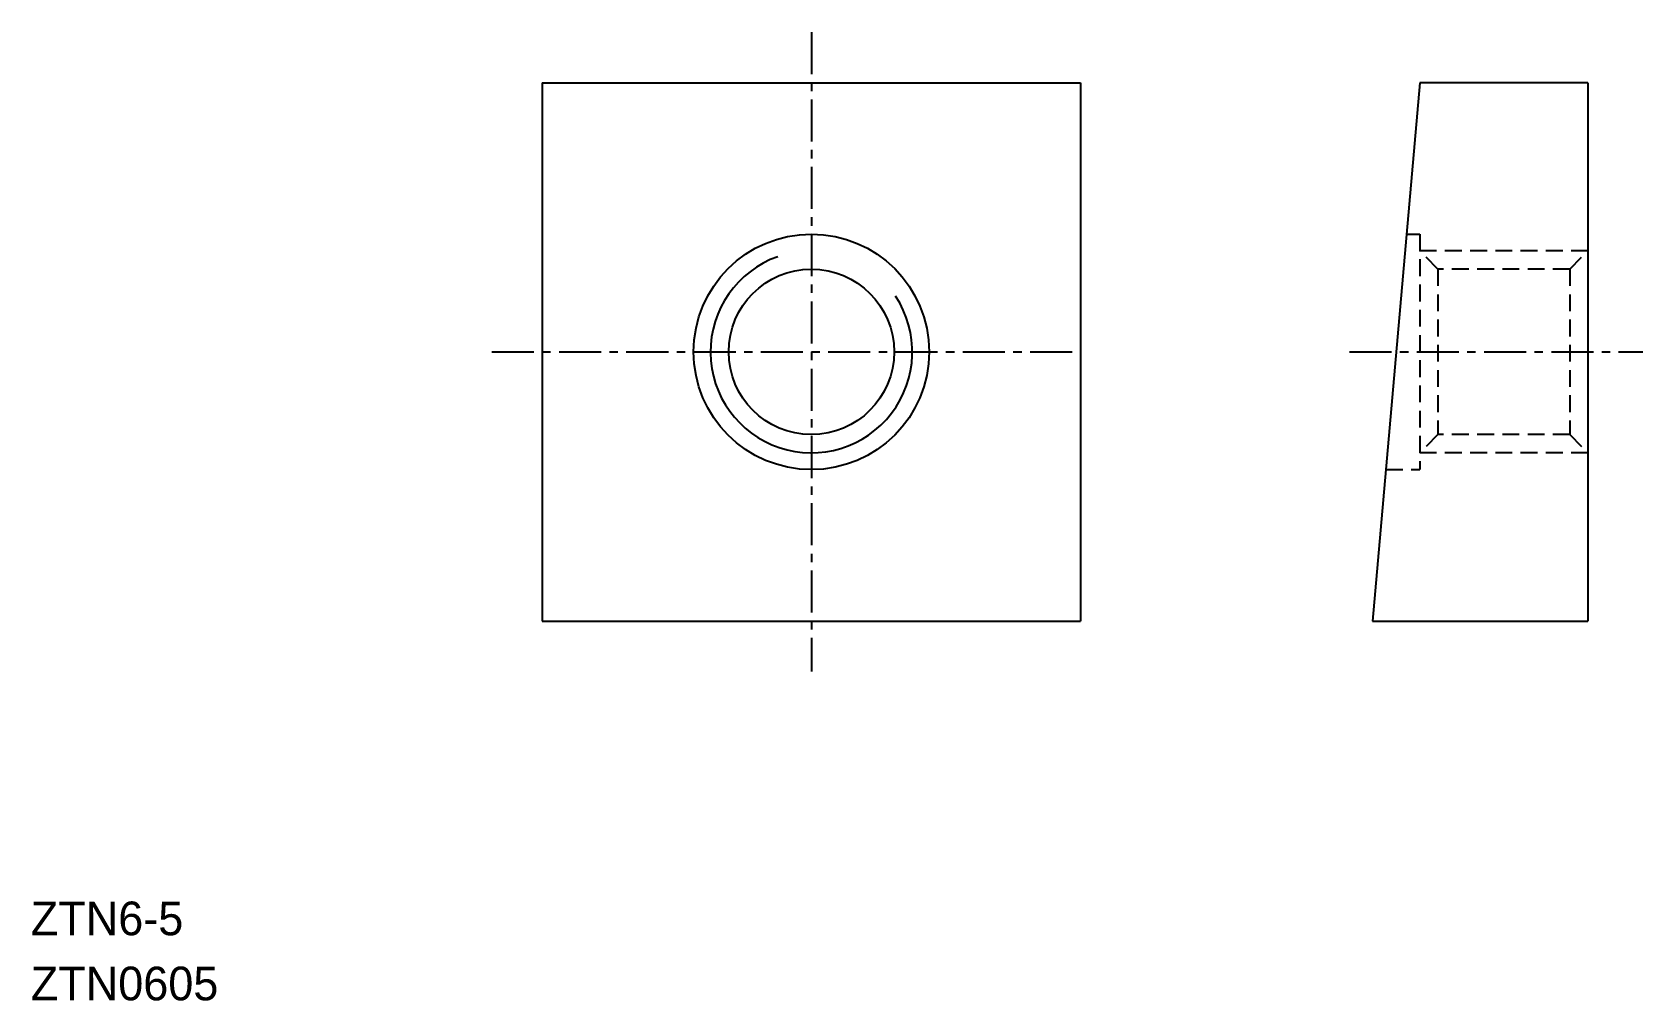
# Model space of a CAD drawing. Extents: x 18.2 to 66.1, y 6.9 to 35.7.
import ezdxf

# ---------------------------------------------------------------- set-up
doc = ezdxf.new("R2010")
doc.units = 0
doc.linetypes.add('CENTER', pattern=[2, 1.25, -0.25, 0.25, -0.25])
doc.linetypes.add('DASHED', pattern=[0.75, 0.5, -0.25])
doc.layers.get('0').update_dxf_attribs({"linetype": 'CONTINUOUS'})
doc.layers.add('CENTER', color=1, linetype='CENTER')

msp = doc.modelspace()

# ---------------------------------------------------------------- linework, layer by layer
at = {"color": 7, "linetype": 'CONTINUOUS'}
for p, q in [((33.4, 34.187), (49.4, 34.187)), ((33.4, 34.187), (33.4, 18.187)), ((49.4, 34.187), (49.4, 18.187)), ((59.478, 34.187), (58.078, 18.187)), ((64.478, 34.187), (59.478, 34.187)), ((64.478, 34.187), (64.478, 18.187)), ((33.4, 30.187), (33.4, 30.187)), ((33.4, 26.187), (33.4, 26.187)), ((33.4, 18.187), (49.4, 18.187)), ((58.078, 18.187), (64.478, 18.187))]:
    msp.add_line(p, q, dxfattribs=at)
at = {"color": 3, "linetype": 'DASHED'}
for p, q in [((59.084, 29.687), (59.478, 29.687)), ((59.478, 29.687), (59.478, 22.687)), ((64.478, 29.187), (59.478, 29.187)), ((60.02, 28.646), (59.478, 29.187)), ((63.937, 28.646), (64.478, 29.187)), ((60.02, 28.646), (60.02, 23.729)), ((63.937, 28.646), (60.02, 28.646)), ((63.937, 28.646), (63.937, 23.729)), ((60.02, 23.729), (59.478, 23.187)), ((63.937, 23.729), (60.02, 23.729)), ((63.937, 23.729), (64.478, 23.187)), ((64.478, 23.187), (59.478, 23.187)), ((58.472, 22.687), (59.478, 22.687))]:
    msp.add_line(p, q, dxfattribs=at)
at = {"color": 7, "linetype": 'CONTINUOUS'}
for radius in [3.5, 2.458]:
    msp.add_circle((41.4, 26.187), radius, dxfattribs=at)
at = {"color": 3, "linetype": 'CONTINUOUS'}
msp.add_arc((41.4, 26.187), 3, 109.4596, 33.5058, dxfattribs=at)
at = {"layer": 'CENTER', "color": 1, "linetype": 'CENTER'}
for p, q in [((41.4, 35.687), (41.4, 16.687)), ((31.9, 26.187), (49.4, 26.187)), ((57.39, 26.187), (66.107, 26.187))]:
    msp.add_line(p, q, dxfattribs=at)

# ---------------------------------------------------------------- texts
at = {"color": 7, "linetype": 'CONTINUOUS'}
for s, p in [('ZTN6-5', (18.202, 8.848)), ('ZTN0605', (18.202, 6.914))]:
    msp.add_text(s, height=1, dxfattribs=at).set_placement(p)

doc.saveas('drawing.dxf')
